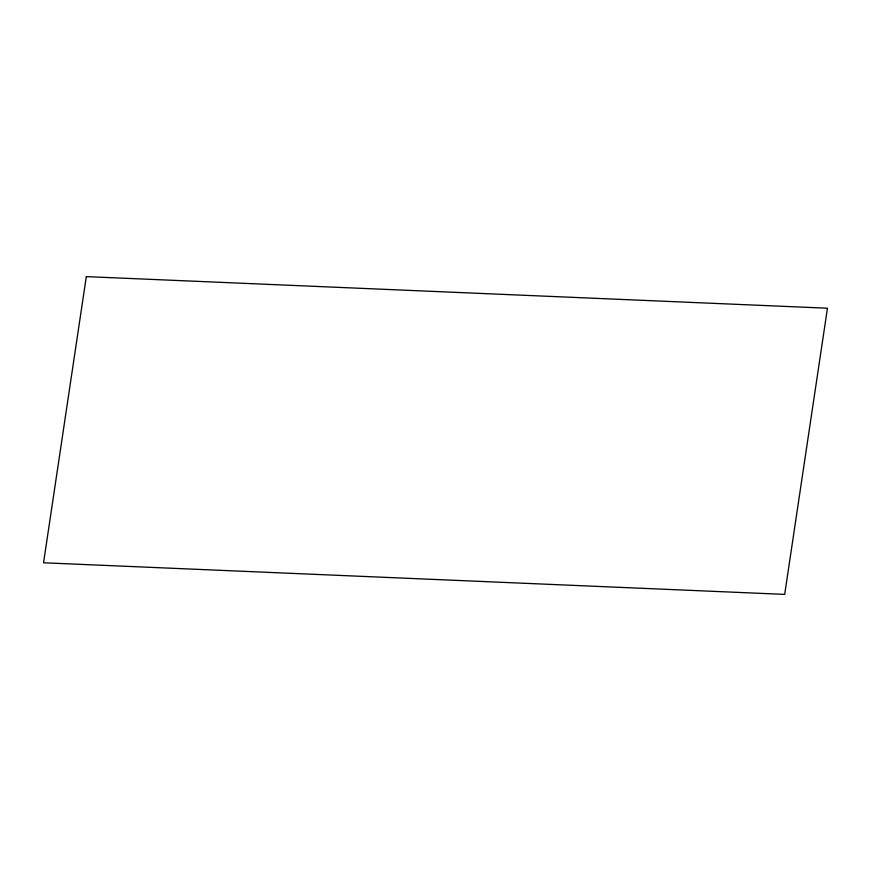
<?xml version="1.0" encoding="UTF-8"?>
<svg xmlns="http://www.w3.org/2000/svg" width="871" height="871" viewBox="0 0 871 871"><rect width="100%" height="100%" fill="white"/><g stroke="black" fill="none" stroke-linecap="round" stroke-linejoin="round"><path stroke-width="1.31" d="M86.316 276.619L43.55 562.786L784.684 594.381L827.45 308.214L86.316 276.619"/></g></svg>
